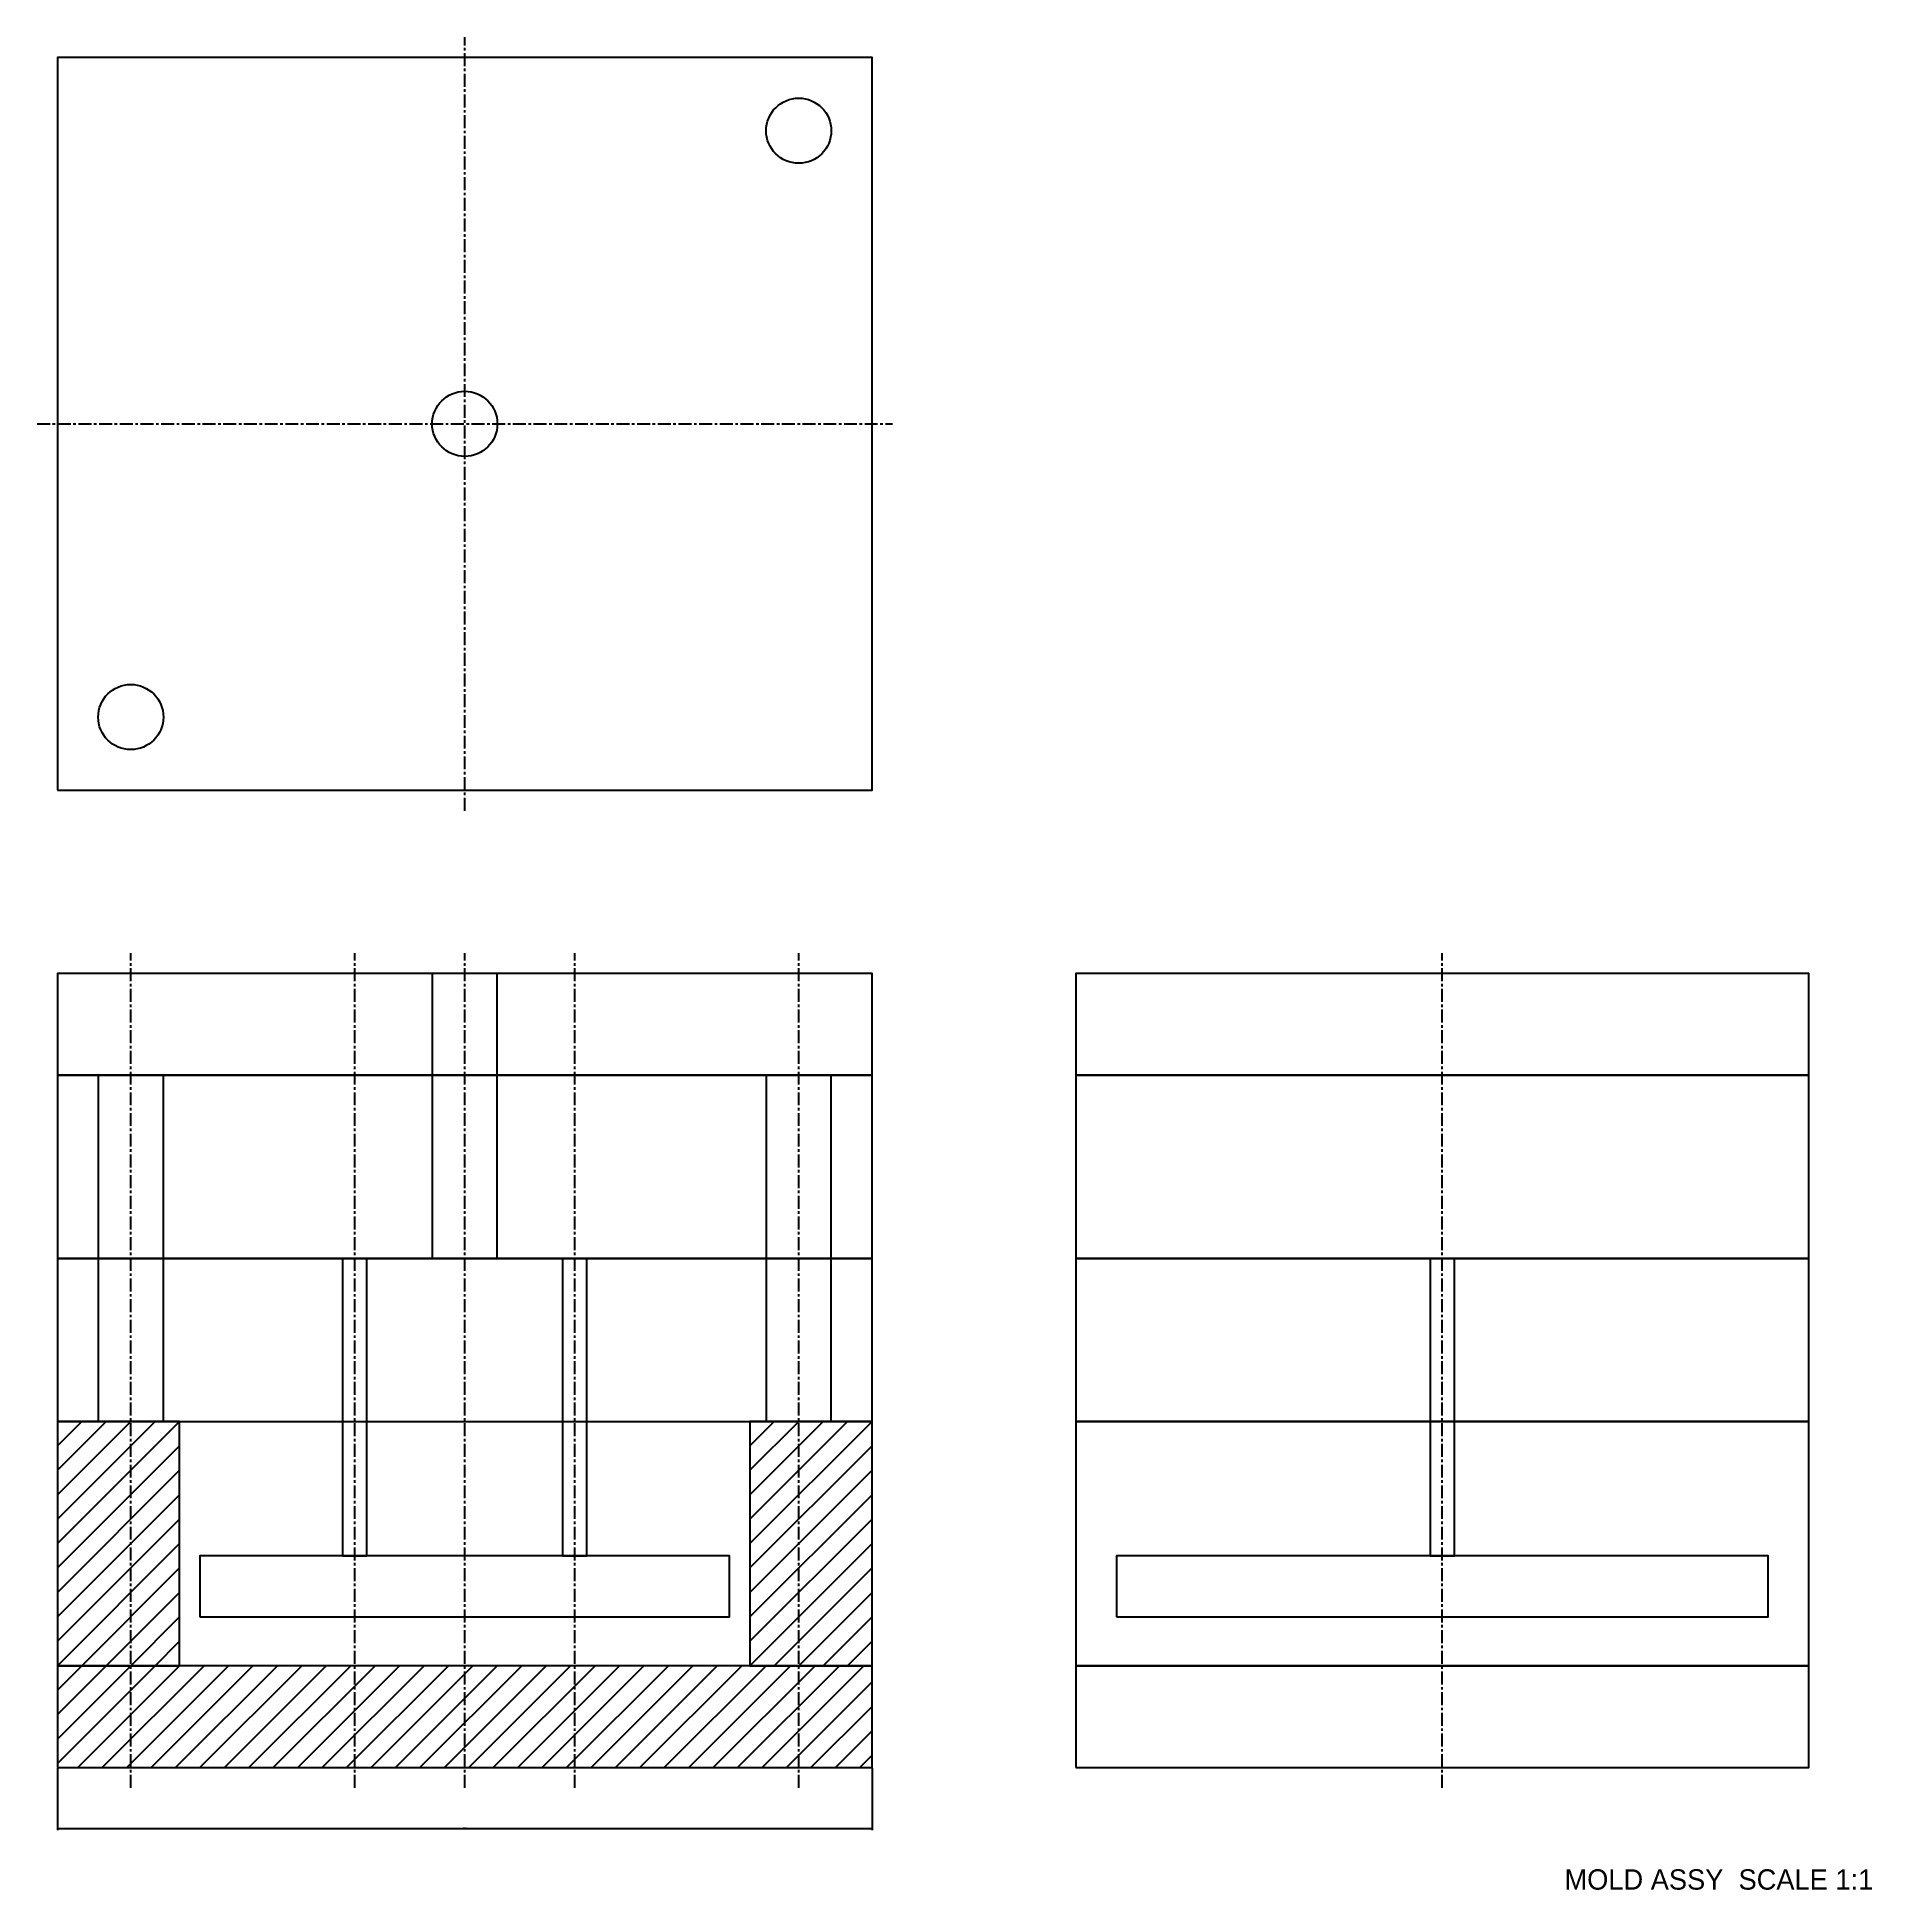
# Model space of a CAD drawing. Header units: millimetres. Extents: x 45 to 495, y 20 to 475.
import ezdxf

# ---------------------------------------------------------------- set-up
doc = ezdxf.new("R2010")
doc.units = ezdxf.units.MM
doc.linetypes.add('CENTER', pattern=[5.08, 3.175, -0.635, 0.635, -0.635])
for name, color, linetype in [('CENTER', 1, 'CENTER'), ('DIM', 3, 'Continuous'), ('HIDDEN', 6, 'Continuous'), ('OUTLINE', 7, 'Continuous')]:
    doc.layers.add(name, color=color, linetype=linetype)
doc.styles.add('OpenSansCondensed-Light', font='OpenSansCondensed-Light.ttf')
doc.dimstyles.new('EZDXF', dxfattribs={"dimtxt": 0.25, "dimasz": 0.175, "dimexe": 0.375, "dimexo": 0.125, "dimgap": 0.1, "dimtad": 1, "dimlfac": 100, "dimzin": 12, "dimdsep": 46, "dimtxsty": 'OpenSansCondensed-Light', "dimblk": 'ARCHTICK', "dimcen": 2.5, "dimazin": 3, "dimtfac": 0.5, "dimtmove": 2, "dimatfit": 3})

# ---------------------------------------------------------------- blocks, each defined once
blk = doc.blocks.new('_ARCHTICK')
at = {"color": 0, "linetype": 'BYBLOCK', "const_width": 0.15}
blk.add_lwpolyline([(-0.5, -0.5), (0.5, 0.5)], dxfattribs=at)

msp = doc.modelspace()

# ---------------------------------------------------------------- linework, layer by layer
for p, q in [((50, 129), (56, 135)), ((50, 123), (62, 135)), ((50, 117), (68, 135)), ((50, 111), (74, 135)), ((50, 105), (80, 135)), ((220, 129), (226, 135)), ((220, 123), (232, 135)), ((220, 117), (238, 135)), ((220, 111), (244, 135)), ((220, 105), (250, 135)), ((50, 99), (80, 129)), ((220, 99), (250, 129)), ((50, 93), (80, 123)), ((220, 93), (250, 123)), ((50, 87), (80, 117)), ((220, 87), (250, 117)), ((50, 81), (80, 111)), ((220, 81), (250, 111)), ((50, 75), (80, 105)), ((220, 75), (250, 105)), ((56, 75), (80, 99)), ((226, 75), (250, 99)), ((62, 75), (80, 93)), ((232, 75), (250, 93)), ((68, 75), (80, 87)), ((238, 75), (250, 87)), ((74, 75), (80, 81)), ((244, 75), (250, 81)), ((50, 69), (56, 75)), ((50, 63), (62, 75)), ((50, 57), (68, 75)), ((50, 51), (74, 75)), ((55, 50), (80, 75)), ((61, 50), (86, 75)), ((67, 50), (92, 75)), ((73, 50), (98, 75)), ((79, 50), (104, 75)), ((85, 50), (110, 75)), ((91, 50), (116, 75)), ((97, 50), (122, 75)), ((103, 50), (128, 75)), ((109, 50), (134, 75)), ((115, 50), (140, 75)), ((121, 50), (146, 75)), ((127, 50), (152, 75)), ((133, 50), (158, 75)), ((139, 50), (164, 75)), ((145, 50), (170, 75)), ((151, 50), (176, 75)), ((157, 50), (182, 75)), ((163, 50), (188, 75)), ((169, 50), (194, 75)), ((175, 50), (200, 75)), ((181, 50), (206, 75)), ((187, 50), (212, 75)), ((193, 50), (218, 75)), ((199, 50), (224, 75)), ((205, 50), (230, 75)), ((211, 50), (236, 75)), ((217, 50), (242, 75)), ((223, 50), (248, 75)), ((229, 50), (250, 71)), ((235, 50), (250, 65)), ((241, 50), (250, 59)), ((247, 50), (250, 53))]:
    msp.add_line(p, q)
at = {"layer": 'CENTER'}
for p, q in [((150, 285), (150, 475)), ((45, 380), (255, 380)), ((68, 45), (68, 250)), ((123, 45), (123, 250)), ((150, 45), (150, 250)), ((177, 45), (177, 250)), ((232, 45), (232, 250)), ((390, 45), (390, 250))]:
    msp.add_line(p, q, dxfattribs=at)
at = {"layer": 'HIDDEN'}
for points in [[(387, 102), (393, 102), (393, 175), (387, 175)], [(310, 87), (470, 87), (470, 102), (310, 102)]]:
    msp.add_lwpolyline(points, close=True, dxfattribs=at)
for centre in [(232, 452), (68, 308)]:
    msp.add_circle(centre, 8, dxfattribs=at)
at = {"layer": 'OUTLINE'}
for points in [[(50, 290), (250, 290), (250, 470), (50, 470)], [(50, 220), (250, 220), (250, 245), (50, 245)], [(142, 175), (158, 175), (158, 245), (142, 245)], [(300, 220), (480, 220), (480, 245), (300, 245)], [(50, 175), (250, 175), (250, 220), (50, 220)], [(60, 135), (76, 135), (76, 220), (60, 220)], [(224, 135), (240, 135), (240, 220), (224, 220)], [(300, 175), (480, 175), (480, 220), (300, 220)], [(50, 135), (250, 135), (250, 175), (50, 175)], [(120, 102), (126, 102), (126, 175), (120, 175)], [(174, 102), (180, 102), (180, 175), (174, 175)], [(300, 135), (480, 135), (480, 175), (300, 175)], [(50, 75), (80, 75), (80, 135), (50, 135)], [(220, 75), (250, 75), (250, 135), (220, 135)], [(300, 75), (480, 75), (480, 135), (300, 135)], [(85, 87), (215, 87), (215, 102), (85, 102)], [(50, 50), (250, 50), (250, 75), (50, 75)], [(300, 50), (480, 50), (480, 75), (300, 75)]]:
    msp.add_lwpolyline(points, close=True, dxfattribs=at)
msp.add_circle((150, 380), 8, dxfattribs=at)

# ---------------------------------------------------------------- texts
at = {"layer": 'DIM'}
msp.add_text('MOLD ASSY  SCALE 1:1', height=5, dxfattribs=at).set_placement((420, 20))

# ---------------------------------------------------------------- dimensions: what is measured, and where the dimension line sits
msp.add_linear_dim(base=(50, 35), p1=(50, 50), p2=(250, 50), dimstyle='EZDXF', dxfattribs=at).render()

doc.saveas('drawing.dxf')
